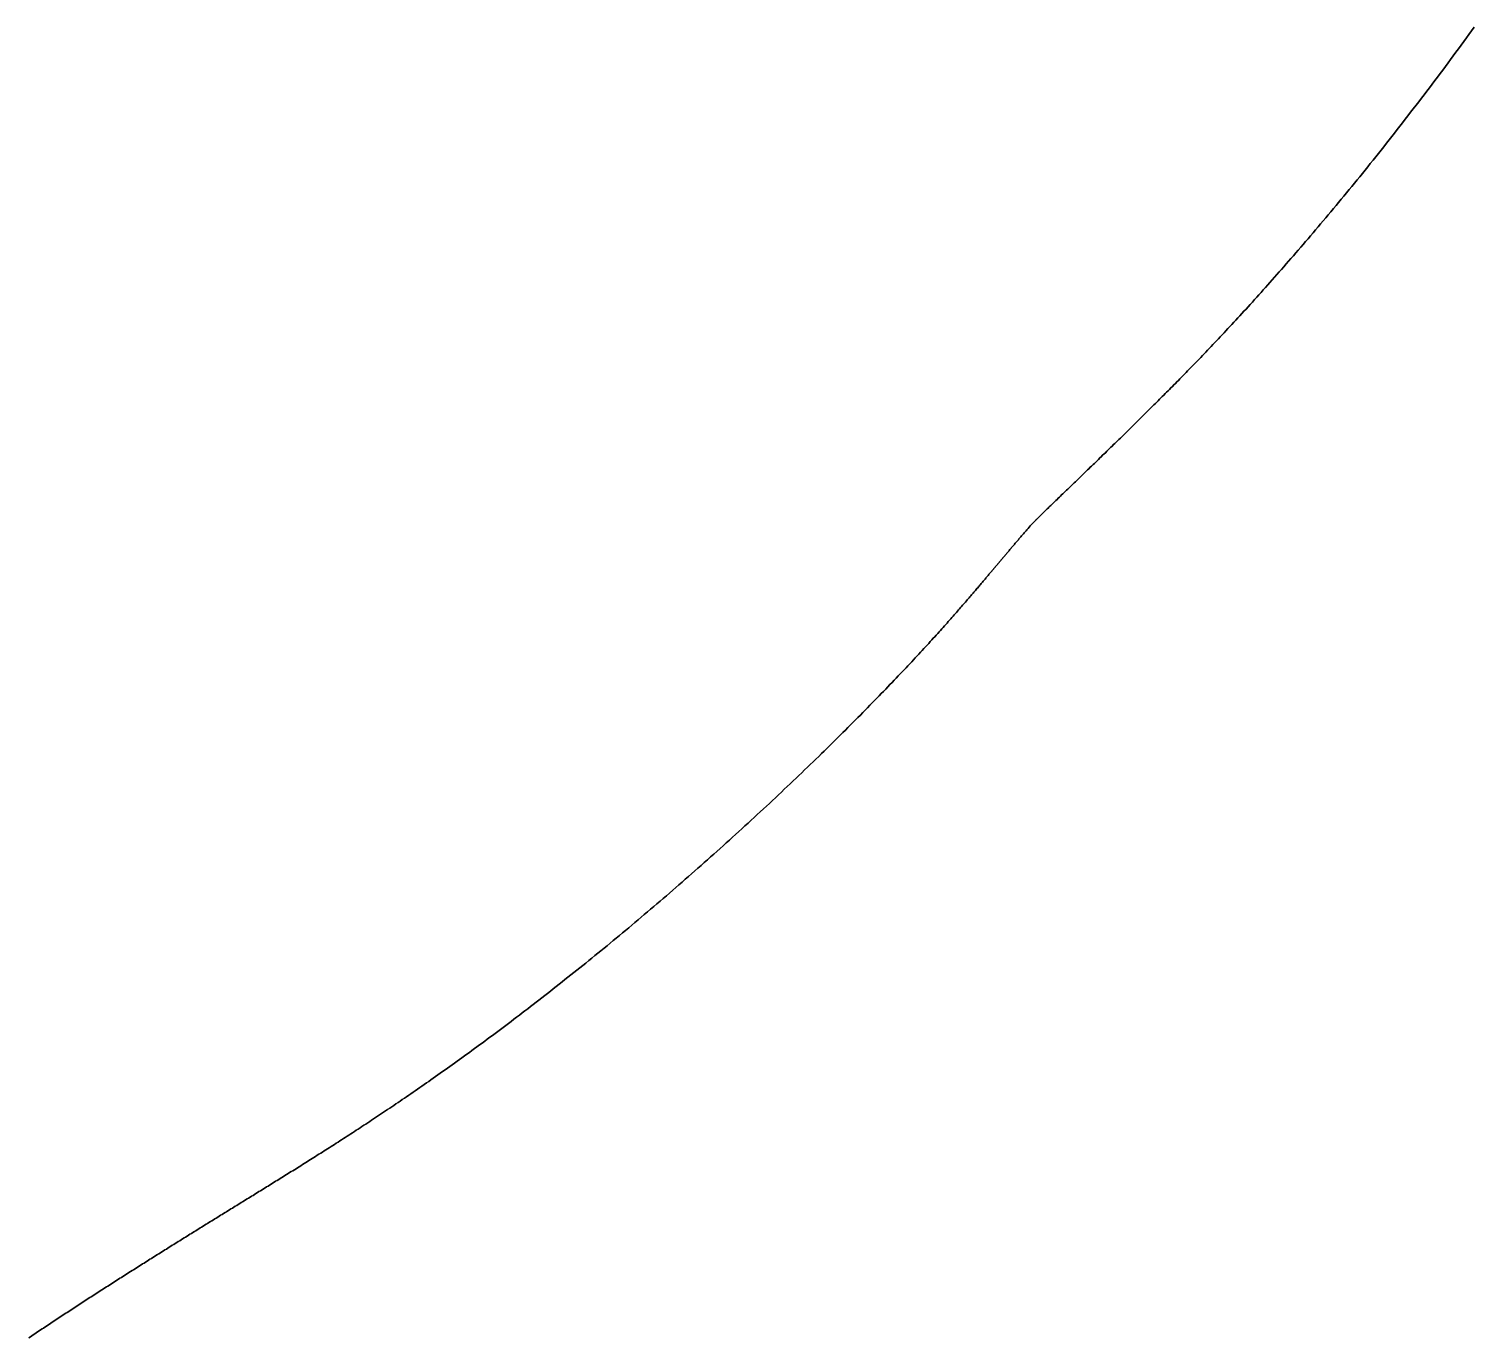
# Model space of a CAD drawing. Header units: inches. Extents: x 130170 to 284068, y 377793 to 804530.
# Drawn here: x 260904.6 to 260962.7, y 749552.7 to 749605.3 of the extents above; entities that cross this region are included whole.
import ezdxf

# ---------------------------------------------------------------- set-up
doc = ezdxf.new("R2010")
doc.units = ezdxf.units.IN
doc.header["$MEASUREMENT"] = 0
doc.layers.add('muni_il', color=7, linetype='Continuous')

msp = doc.modelspace()

# ---------------------------------------------------------------- linework, layer by layer
at = {"layer": 'muni_il'}
for points in [[(260904.615, 749552.663), (260904.673, 749552.703), (260904.731, 749552.742), (260904.79, 749552.781), (260904.848, 749552.82), (260904.907, 749552.859), (260904.965, 749552.899), (260905.024, 749552.938), (260905.083, 749552.977), (260905.142, 749553.016), (260905.201, 749553.056), (260905.26, 749553.095), (260905.319, 749553.134), (260905.378, 749553.174), (260905.437, 749553.213), (260905.497, 749553.252), (260905.556, 749553.292), (260905.616, 749553.331), (260905.675, 749553.37), (260905.735, 749553.41), (260905.795, 749553.449), (260905.855, 749553.488), (260905.915, 749553.528), (260905.975, 749553.567), (260906.035, 749553.607), (260906.094, 749553.646), (260906.155, 749553.685), (260906.215, 749553.725), (260906.275, 749553.764), (260906.335, 749553.803), (260906.396, 749553.843), (260906.456, 749553.882), (260906.516, 749553.921), (260906.577, 749553.961), (260906.637, 749554), (260906.698, 749554.039), (260906.758, 749554.078), (260906.819, 749554.118), (260906.879, 749554.157), (260906.94, 749554.196), (260907.001, 749554.235), (260907.061, 749554.275), (260907.122, 749554.314), (260907.183, 749554.353), (260907.243, 749554.392), (260907.304, 749554.431), (260907.365, 749554.47), (260907.426, 749554.509), (260907.486, 749554.548), (260907.547, 749554.587), (260907.608, 749554.626), (260907.668, 749554.665), (260907.729, 749554.704), (260907.79, 749554.743), (260907.851, 749554.782), (260907.912, 749554.821), (260907.972, 749554.86), (260908.033, 749554.899), (260908.094, 749554.937), (260908.154, 749554.976), (260908.215, 749555.015), (260908.276, 749555.053), (260908.336, 749555.092), (260908.397, 749555.131), (260908.458, 749555.169), (260908.518, 749555.208), (260908.579, 749555.246), (260908.639, 749555.284), (260908.7, 749555.323), (260908.76, 749555.361), (260908.821, 749555.399), (260908.881, 749555.438), (260908.942, 749555.476), (260909.002, 749555.514), (260909.062, 749555.552), (260909.123, 749555.59), (260909.183, 749555.628), (260909.243, 749555.666), (260909.303, 749555.704), (260909.363, 749555.742), (260909.423, 749555.78), (260909.483, 749555.818), (260909.543, 749555.855), (260909.603, 749555.893), (260909.663, 749555.931), (260909.723, 749555.968), (260909.783, 749556.006), (260909.843, 749556.043), (260909.903, 749556.081), (260909.962, 749556.118), (260910.022, 749556.156), (260910.082, 749556.193), (260910.141, 749556.23), (260910.201, 749556.268), (260910.26, 749556.305), (260910.32, 749556.342), (260910.379, 749556.379), (260910.439, 749556.416), (260910.498, 749556.453), (260910.557, 749556.49), (260910.616, 749556.527), (260910.676, 749556.564), (260910.735, 749556.601), (260910.794, 749556.638), (260910.853, 749556.674), (260910.912, 749556.711), (260910.971, 749556.748), (260911.03, 749556.784), (260911.089, 749556.821), (260911.148, 749556.858), (260911.207, 749556.894), (260911.266, 749556.931), (260911.325, 749556.967), (260911.384, 749557.004), (260911.443, 749557.04), (260911.501, 749557.077), (260911.56, 749557.113), (260911.619, 749557.15), (260911.678, 749557.186), (260911.736, 749557.222), (260911.795, 749557.259), (260911.854, 749557.295), (260911.913, 749557.331), (260911.971, 749557.367), (260912.03, 749557.404), (260912.089, 749557.44), (260912.147, 749557.476), (260912.206, 749557.512), (260912.265, 749557.549), (260912.323, 749557.585), (260912.382, 749557.621), (260912.441, 749557.657), (260912.5, 749557.694), (260912.559, 749557.73), (260912.617, 749557.766), (260912.676, 749557.803), (260912.735, 749557.839), (260912.794, 749557.875), (260912.853, 749557.911), (260912.912, 749557.948), (260912.971, 749557.984), (260913.03, 749558.021), (260913.089, 749558.057), (260913.149, 749558.094), (260913.208, 749558.13), (260913.267, 749558.167), (260913.327, 749558.203), (260913.386, 749558.24), (260913.446, 749558.277), (260913.505, 749558.313), (260913.565, 749558.35), (260913.625, 749558.387), (260913.685, 749558.424), (260913.744, 749558.461), (260913.805, 749558.498), (260913.865, 749558.535), (260913.925, 749558.572), (260913.986, 749558.61), (260914.046, 749558.647), (260914.107, 749558.685), (260914.168, 749558.722), (260914.229, 749558.76), (260914.29, 749558.797), (260914.351, 749558.835), (260914.412, 749558.873), (260914.474, 749558.911), (260914.535, 749558.95), (260914.597, 749558.988), (260914.659, 749559.026), (260914.721, 749559.065), (260914.784, 749559.103), (260914.846, 749559.142), (260914.909, 749559.181), (260914.972, 749559.22), (260915.035, 749559.26), (260915.098, 749559.299), (260915.161, 749559.339), (260915.225, 749559.378), (260915.289, 749559.418), (260915.353, 749559.458), (260915.418, 749559.498), (260915.482, 749559.539), (260915.547, 749559.579), (260915.612, 749559.62), (260915.678, 749559.661), (260915.743, 749559.702), (260915.809, 749559.744), (260915.875, 749559.785), (260915.941, 749559.827), (260916.008, 749559.869), (260916.075, 749559.911), (260916.142, 749559.953), (260916.209, 749559.996), (260916.277, 749560.039), (260916.345, 749560.082), (260916.414, 749560.125), (260916.482, 749560.169), (260916.552, 749560.213), (260916.621, 749560.257), (260916.69, 749560.301), (260916.76, 749560.346), (260916.831, 749560.391), (260916.901, 749560.436), (260916.972, 749560.482), (260917.044, 749560.528), (260917.115, 749560.574), (260917.187, 749560.62), (260917.26, 749560.667), (260917.333, 749560.714), (260917.406, 749560.761), (260917.479, 749560.809), (260917.553, 749560.857), (260917.628, 749560.905), (260917.702, 749560.953), (260917.777, 749561.002), (260917.853, 749561.052), (260917.929, 749561.101), (260918.005, 749561.151), (260918.082, 749561.202), (260918.159, 749561.252), (260918.236, 749561.303), (260918.315, 749561.355), (260918.393, 749561.407), (260918.472, 749561.459), (260918.551, 749561.511), (260918.631, 749561.564), (260918.711, 749561.618), (260918.792, 749561.672), (260918.873, 749561.726), (260918.954, 749561.78), (260919.037, 749561.836), (260919.119, 749561.891), (260919.202, 749561.947), (260919.286, 749562.003), (260919.37, 749562.06), (260919.454, 749562.117), (260919.539, 749562.175), (260919.624, 749562.233), (260919.71, 749562.291), (260919.797, 749562.351), (260919.883, 749562.41), (260919.971, 749562.47), (260920.059, 749562.53), (260920.147, 749562.591), (260920.236, 749562.653), (260920.325, 749562.715), (260920.415, 749562.777), (260920.506, 749562.84), (260920.597, 749562.903), (260920.688, 749562.967), (260920.78, 749563.031), (260920.873, 749563.096), (260920.966, 749563.162), (260921.059, 749563.228), (260921.153, 749563.294), (260921.248, 749563.361), (260921.343, 749563.429), (260921.439, 749563.497), (260921.535, 749563.565), (260921.632, 749563.634), (260921.729, 749563.704), (260921.827, 749563.774), (260921.925, 749563.845), (260922.024, 749563.916), (260922.124, 749563.988), (260922.224, 749564.06), (260922.324, 749564.133), (260922.425, 749564.207), (260922.527, 749564.281), (260922.629, 749564.356), (260922.732, 749564.431), (260922.835, 749564.507), (260922.939, 749564.583), (260923.043, 749564.66), (260923.148, 749564.738), (260923.253, 749564.816), (260923.359, 749564.895), (260923.465, 749564.974), (260923.572, 749565.054), (260923.679, 749565.135), (260923.787, 749565.216), (260923.896, 749565.297), (260924.005, 749565.379), (260924.114, 749565.462), (260924.224, 749565.546), (260924.334, 749565.63), (260924.445, 749565.715), (260924.557, 749565.8), (260924.669, 749565.885), (260924.781, 749565.972), (260924.894, 749566.059), (260925.008, 749566.146), (260925.121, 749566.235), (260925.236, 749566.323), (260925.351, 749566.413), (260925.466, 749566.503), (260925.582, 749566.593), (260925.698, 749566.684), (260925.814, 749566.776), (260925.931, 749566.868), (260926.049, 749566.961), (260926.167, 749567.054), (260926.285, 749567.148), (260926.404, 749567.243), (260926.523, 749567.338), (260926.643, 749567.433), (260926.763, 749567.529), (260926.883, 749567.626), (260927.004, 749567.723), (260927.125, 749567.821), (260927.246, 749567.92), (260927.368, 749568.018), (260927.49, 749568.118), (260927.612, 749568.218), (260927.735, 749568.318), (260927.858, 749568.419), (260927.982, 749568.521), (260928.105, 749568.623), (260928.229, 749568.725), (260928.353, 749568.828), (260928.478, 749568.931), (260928.603, 749569.035), (260928.728, 749569.139), (260928.853, 749569.244), (260928.978, 749569.349), (260929.104, 749569.455), (260929.23, 749569.561), (260929.356, 749569.668), (260929.482, 749569.775), (260929.608, 749569.882), (260929.735, 749569.99), (260929.861, 749570.098), (260929.988, 749570.206), (260930.115, 749570.315), (260930.242, 749570.424), (260930.369, 749570.534), (260930.496, 749570.644), (260930.623, 749570.754), (260930.75, 749570.864), (260930.877, 749570.975), (260931.004, 749571.086), (260931.132, 749571.197), (260931.259, 749571.309), (260931.386, 749571.421), (260931.513, 749571.533), (260931.64, 749571.645), (260931.767, 749571.757), (260931.894, 749571.87), (260932.02, 749571.983), (260932.147, 749572.096), (260932.273, 749572.209), (260932.4, 749572.322), (260932.526, 749572.435), (260932.652, 749572.549), (260932.777, 749572.662), (260932.903, 749572.776), (260933.028, 749572.89), (260933.153, 749573.003), (260933.277, 749573.117), (260933.402, 749573.231), (260933.526, 749573.345), (260933.65, 749573.458), (260933.773, 749573.572), (260933.896, 749573.685), (260934.019, 749573.799), (260934.141, 749573.912), (260934.263, 749574.026), (260934.384, 749574.139), (260934.505, 749574.252), (260934.625, 749574.365), (260934.745, 749574.478), (260934.865, 749574.59), (260934.984, 749574.702), (260935.102, 749574.815), (260935.22, 749574.926), (260935.338, 749575.038), (260935.454, 749575.149), (260935.57, 749575.26), (260935.686, 749575.371), (260935.801, 749575.481), (260935.915, 749575.591), (260936.029, 749575.701), (260936.142, 749575.81), (260936.254, 749575.918), (260936.365, 749576.027), (260936.476, 749576.135), (260936.586, 749576.242), (260936.696, 749576.349), (260936.804, 749576.455), (260936.912, 749576.561), (260937.019, 749576.667), (260937.125, 749576.772), (260937.23, 749576.876), (260937.335, 749576.98), (260937.439, 749577.083), (260937.541, 749577.185), (260937.643, 749577.287), (260937.744, 749577.388), (260937.844, 749577.489), (260937.944, 749577.589), (260938.042, 749577.688), (260938.139, 749577.786), (260938.236, 749577.884), (260938.331, 749577.981), (260938.426, 749578.078), (260938.519, 749578.173), (260938.612, 749578.268), (260938.704, 749578.362), (260938.794, 749578.455), (260938.884, 749578.547), (260938.973, 749578.639), (260939.06, 749578.729), (260939.147, 749578.819), (260939.232, 749578.908), (260939.317, 749578.997), (260939.4, 749579.084), (260939.483, 749579.17), (260939.564, 749579.256), (260939.645, 749579.34), (260939.724, 749579.424), (260939.802, 749579.507), (260939.88, 749579.589), (260939.956, 749579.67), (260940.031, 749579.75), (260940.105, 749579.829), (260940.178, 749579.907), (260940.25, 749579.984), (260940.321, 749580.06), (260940.391, 749580.136), (260940.46, 749580.21), (260940.528, 749580.283), (260940.595, 749580.356), (260940.66, 749580.427), (260940.725, 749580.498), (260940.789, 749580.567), (260940.852, 749580.636), (260940.913, 749580.703), (260940.974, 749580.77), (260941.034, 749580.836), (260941.092, 749580.9), (260941.15, 749580.964), (260941.207, 749581.027), (260941.263, 749581.089), (260941.317, 749581.15), (260941.371, 749581.21), (260941.424, 749581.269), (260941.476, 749581.327), (260941.527, 749581.385), (260941.577, 749581.441), (260941.627, 749581.497), (260941.675, 749581.551), (260941.723, 749581.605), (260941.769, 749581.658), (260941.815, 749581.71), (260941.86, 749581.761), (260941.904, 749581.811), (260941.948, 749581.861), (260941.99, 749581.91), (260942.032, 749581.957), (260942.073, 749582.005), (260942.113, 749582.051), (260942.153, 749582.097), (260942.192, 749582.141), (260942.23, 749582.185), (260942.267, 749582.229), (260942.304, 749582.271), (260942.34, 749582.313), (260942.376, 749582.355), (260942.411, 749582.395), (260942.445, 749582.435), (260942.479, 749582.475), (260942.512, 749582.513), (260942.544, 749582.552), (260942.577, 749582.589), (260942.608, 749582.626), (260942.639, 749582.662), (260942.67, 749582.698), (260942.7, 749582.734), (260942.729, 749582.769), (260942.758, 749582.803), (260942.787, 749582.837), (260942.815, 749582.87), (260942.844, 749582.903), (260942.871, 749582.936), (260942.898, 749582.968), (260942.925, 749583), (260942.952, 749583.031), (260942.978, 749583.062), (260943.004, 749583.093), (260943.029, 749583.123), (260943.055, 749583.153), (260943.08, 749583.183), (260943.105, 749583.213), (260943.13, 749583.242), (260943.154, 749583.271), (260943.178, 749583.3), (260943.202, 749583.328), (260943.226, 749583.357), (260943.25, 749583.385), (260943.273, 749583.413), (260943.297, 749583.44), (260943.32, 749583.468), (260943.343, 749583.496), (260943.366, 749583.523), (260943.389, 749583.55), (260943.412, 749583.577), (260943.435, 749583.604), (260943.458, 749583.631), (260943.48, 749583.658), (260943.503, 749583.685), (260943.526, 749583.712), (260943.548, 749583.738), (260943.571, 749583.765), (260943.594, 749583.792), (260943.616, 749583.818), (260943.639, 749583.845), (260943.661, 749583.872), (260943.684, 749583.898), (260943.706, 749583.925), (260943.729, 749583.952), (260943.752, 749583.979), (260943.774, 749584.005), (260943.797, 749584.032), (260943.82, 749584.059), (260943.843, 749584.086), (260943.866, 749584.113), (260943.889, 749584.14), (260943.912, 749584.168), (260943.935, 749584.195), (260943.958, 749584.222), (260943.982, 749584.25), (260944.005, 749584.277), (260944.028, 749584.305), (260944.052, 749584.333), (260944.076, 749584.36), (260944.099, 749584.388), (260944.123, 749584.416), (260944.147, 749584.444), (260944.171, 749584.473), (260944.196, 749584.501), (260944.22, 749584.53), (260944.244, 749584.558), (260944.269, 749584.587), (260944.293, 749584.616), (260944.318, 749584.645), (260944.343, 749584.674), (260944.368, 749584.703), (260944.393, 749584.733), (260944.418, 749584.762), (260944.443, 749584.792), (260944.469, 749584.822), (260944.494, 749584.852), (260944.52, 749584.882), (260944.546, 749584.912), (260944.572, 749584.942), (260944.598, 749584.972), (260944.624, 749585.003), (260944.65, 749585.034), (260944.676, 749585.064), (260944.703, 749585.095), (260944.73, 749585.126), (260944.756, 749585.157), (260944.783, 749585.188), (260944.874, 749585.291), (260944.926, 749585.345), (260944.951, 749585.371), (260944.975, 749585.396), (260944.999, 749585.421), (260945.022, 749585.445), (260945.045, 749585.468), (260945.068, 749585.492), (260945.092, 749585.516), (260945.115, 749585.54), (260945.139, 749585.564), (260945.164, 749585.589), (260945.189, 749585.613), (260945.214, 749585.639), (260945.24, 749585.665), (260945.267, 749585.692), (260945.295, 749585.719), (260945.324, 749585.747), (260945.353, 749585.776), (260945.384, 749585.806), (260945.415, 749585.836), (260945.447, 749585.867), (260945.48, 749585.9), (260945.514, 749585.933), (260945.549, 749585.967), (260945.585, 749586.002), (260945.622, 749586.037), (260945.66, 749586.074), (260945.699, 749586.112), (260945.739, 749586.15), (260945.779, 749586.189), (260945.821, 749586.229), (260945.863, 749586.27), (260945.906, 749586.311), (260945.95, 749586.354), (260945.995, 749586.397), (260946.041, 749586.441), (260946.087, 749586.485), (260946.134, 749586.53), (260946.182, 749586.576), (260946.23, 749586.623), (260946.279, 749586.67), (260946.328, 749586.717), (260946.378, 749586.766), (260946.429, 749586.814), (260946.48, 749586.863), (260946.531, 749586.913), (260946.583, 749586.963), (260946.635, 749587.013), (260946.688, 749587.064), (260946.741, 749587.115), (260946.794, 749587.167), (260946.848, 749587.219), (260946.902, 749587.271), (260946.956, 749587.323), (260947.01, 749587.375), (260947.065, 749587.428), (260947.119, 749587.481), (260947.174, 749587.534), (260947.229, 749587.587), (260947.284, 749587.641), (260947.339, 749587.694), (260947.394, 749587.748), (260947.449, 749587.801), (260947.505, 749587.855), (260947.56, 749587.908), (260947.615, 749587.962), (260947.67, 749588.016), (260947.726, 749588.069), (260947.781, 749588.123), (260947.836, 749588.177), (260947.891, 749588.23), (260947.946, 749588.284), (260948.001, 749588.338), (260948.056, 749588.391), (260948.111, 749588.445), (260948.166, 749588.498), (260948.22, 749588.552), (260948.275, 749588.605), (260948.329, 749588.658), (260948.384, 749588.712), (260948.438, 749588.765), (260948.493, 749588.818), (260948.547, 749588.871), (260948.601, 749588.924), (260948.655, 749588.977), (260948.709, 749589.03), (260948.763, 749589.083), (260948.817, 749589.136), (260948.871, 749589.189), (260948.925, 749589.242), (260948.979, 749589.295), (260949.032, 749589.348), (260949.086, 749589.401), (260949.14, 749589.454), (260949.194, 749589.507), (260949.248, 749589.56), (260949.302, 749589.613), (260949.356, 749589.666), (260949.41, 749589.72), (260949.464, 749589.773), (260949.518, 749589.827), (260949.573, 749589.881), (260949.627, 749589.935), (260949.682, 749589.989), (260949.736, 749590.043), (260949.791, 749590.098), (260949.846, 749590.152), (260949.902, 749590.207), (260949.957, 749590.263), (260950.013, 749590.318), (260950.069, 749590.374), (260950.125, 749590.43), (260950.181, 749590.487), (260950.238, 749590.544), (260950.295, 749590.601), (260950.353, 749590.658), (260950.411, 749590.716), (260950.469, 749590.775), (260950.527, 749590.834), (260950.586, 749590.893), (260950.645, 749590.953), (260950.705, 749591.013), (260950.765, 749591.074), (260950.825, 749591.136), (260950.886, 749591.197), (260950.948, 749591.26), (260951.009, 749591.323), (260951.072, 749591.387), (260951.135, 749591.451), (260951.198, 749591.516), (260951.262, 749591.581), (260951.326, 749591.647), (260951.391, 749591.714), (260951.457, 749591.782), (260951.523, 749591.85), (260951.589, 749591.919), (260951.656, 749591.989), (260951.724, 749592.059), (260951.793, 749592.13), (260951.862, 749592.202), (260951.932, 749592.275), (260952.002, 749592.349), (260952.073, 749592.423), (260952.144, 749592.498), (260952.216, 749592.575), (260952.289, 749592.651), (260952.363, 749592.729), (260952.437, 749592.808), (260952.512, 749592.887), (260952.587, 749592.968), (260952.663, 749593.049), (260952.74, 749593.131), (260952.818, 749593.214), (260952.896, 749593.298), (260952.975, 749593.383), (260953.054, 749593.469), (260953.135, 749593.556), (260953.216, 749593.643), (260953.297, 749593.732), (260953.379, 749593.822), (260953.462, 749593.912), (260953.546, 749594.003), (260953.63, 749594.096), (260953.715, 749594.189), (260953.801, 749594.284), (260953.887, 749594.379), (260953.974, 749594.475), (260954.062, 749594.572), (260954.15, 749594.67), (260954.239, 749594.77), (260954.328, 749594.87), (260954.419, 749594.971), (260954.509, 749595.073), (260954.601, 749595.176), (260954.693, 749595.279), (260954.785, 749595.384), (260954.879, 749595.49), (260954.973, 749595.596), (260955.067, 749595.704), (260955.162, 749595.812), (260955.257, 749595.922), (260955.353, 749596.032), (260955.45, 749596.143), (260955.547, 749596.255), (260955.645, 749596.368), (260955.743, 749596.482), (260955.842, 749596.597), (260955.941, 749596.713), (260956.041, 749596.829), (260956.141, 749596.946), (260956.241, 749597.064), (260956.342, 749597.183), (260956.444, 749597.303), (260956.546, 749597.424), (260956.648, 749597.545), (260956.751, 749597.667), (260956.854, 749597.79), (260956.957, 749597.914), (260957.061, 749598.038), (260957.165, 749598.163), (260957.269, 749598.289), (260957.374, 749598.416), (260957.479, 749598.543), (260957.584, 749598.671), (260957.69, 749598.799), (260957.796, 749598.929), (260957.902, 749599.058), (260958.008, 749599.189), (260958.115, 749599.32), (260958.222, 749599.452), (260958.329, 749599.584), (260958.436, 749599.717), (260958.543, 749599.85), (260958.651, 749599.984), (260958.758, 749600.119), (260958.866, 749600.254), (260958.974, 749600.389), (260959.082, 749600.525), (260959.19, 749600.662), (260959.298, 749600.798), (260959.406, 749600.936), (260959.514, 749601.074), (260959.622, 749601.212), (260959.73, 749601.35), (260959.839, 749601.489), (260959.947, 749601.628), (260960.055, 749601.768), (260960.163, 749601.908), (260960.271, 749602.048), (260960.379, 749602.189), (260960.487, 749602.329), (260960.595, 749602.47), (260960.703, 749602.612), (260960.81, 749602.753), (260960.918, 749602.895), (260961.025, 749603.037), (260961.132, 749603.179), (260961.239, 749603.321), (260961.346, 749603.464), (260961.453, 749603.606), (260961.559, 749603.749), (260961.666, 749603.891), (260961.772, 749604.034), (260961.878, 749604.177), (260961.983, 749604.32), (260962.088, 749604.463), (260962.194, 749604.606), (260962.298, 749604.75), (260962.403, 749604.893), (260962.507, 749605.036), (260962.611, 749605.179), (260962.715, 749605.322)], [(260962.715, 749605.322), (260962.611, 749605.179), (260962.507, 749605.036), (260962.403, 749604.893), (260962.298, 749604.75), (260962.194, 749604.606), (260962.088, 749604.463), (260961.983, 749604.32), (260961.878, 749604.177), (260961.772, 749604.034), (260961.666, 749603.891), (260961.559, 749603.749), (260961.453, 749603.606), (260961.346, 749603.464), (260961.239, 749603.321), (260961.132, 749603.179), (260961.025, 749603.037), (260960.918, 749602.895), (260960.81, 749602.753), (260960.703, 749602.612), (260960.595, 749602.47), (260960.487, 749602.329), (260960.379, 749602.189), (260960.271, 749602.048), (260960.163, 749601.908), (260960.055, 749601.768), (260959.947, 749601.628), (260959.839, 749601.489), (260959.73, 749601.35), (260959.622, 749601.212), (260959.514, 749601.074), (260959.406, 749600.936), (260959.298, 749600.798), (260959.19, 749600.662), (260959.082, 749600.525), (260958.974, 749600.389), (260958.866, 749600.254), (260958.758, 749600.119), (260958.651, 749599.984), (260958.543, 749599.85), (260958.436, 749599.717), (260958.329, 749599.584), (260958.222, 749599.452), (260958.115, 749599.32), (260958.008, 749599.189), (260957.902, 749599.058), (260957.796, 749598.929), (260957.69, 749598.799), (260957.584, 749598.671), (260957.479, 749598.543), (260957.374, 749598.416), (260957.269, 749598.289), (260957.165, 749598.163), (260957.061, 749598.038), (260956.957, 749597.914), (260956.854, 749597.79), (260956.751, 749597.667), (260956.648, 749597.545), (260956.546, 749597.424), (260956.444, 749597.303), (260956.342, 749597.183), (260956.241, 749597.064), (260956.141, 749596.946), (260956.041, 749596.829), (260955.941, 749596.713), (260955.842, 749596.597), (260955.743, 749596.482), (260955.645, 749596.368), (260955.547, 749596.255), (260955.45, 749596.143), (260955.353, 749596.032), (260955.257, 749595.922), (260955.162, 749595.812), (260955.067, 749595.704), (260954.973, 749595.596), (260954.879, 749595.49), (260954.785, 749595.384), (260954.693, 749595.279), (260954.601, 749595.176), (260954.509, 749595.073), (260954.419, 749594.971), (260954.328, 749594.87), (260954.239, 749594.77), (260954.15, 749594.67), (260954.062, 749594.572), (260953.974, 749594.475), (260953.887, 749594.379), (260953.801, 749594.284), (260953.715, 749594.189), (260953.63, 749594.096), (260953.546, 749594.003), (260953.462, 749593.912), (260953.379, 749593.822), (260953.297, 749593.732), (260953.216, 749593.643), (260953.135, 749593.556), (260953.054, 749593.469), (260952.975, 749593.383), (260952.896, 749593.298), (260952.818, 749593.214), (260952.74, 749593.131), (260952.663, 749593.049), (260952.587, 749592.968), (260952.512, 749592.887), (260952.437, 749592.808), (260952.363, 749592.729), (260952.289, 749592.651), (260952.216, 749592.575), (260952.144, 749592.498), (260952.073, 749592.423), (260952.002, 749592.349), (260951.932, 749592.275), (260951.862, 749592.202), (260951.793, 749592.13), (260951.724, 749592.059), (260951.656, 749591.989), (260951.589, 749591.919), (260951.523, 749591.85), (260951.457, 749591.782), (260951.391, 749591.714), (260951.326, 749591.647), (260951.262, 749591.581), (260951.198, 749591.516), (260951.135, 749591.451), (260951.072, 749591.387), (260951.009, 749591.323), (260950.948, 749591.26), (260950.886, 749591.197), (260950.825, 749591.136), (260950.765, 749591.074), (260950.705, 749591.013), (260950.645, 749590.953), (260950.586, 749590.893), (260950.527, 749590.834), (260950.469, 749590.775), (260950.411, 749590.716), (260950.353, 749590.658), (260950.295, 749590.601), (260950.238, 749590.544), (260950.181, 749590.487), (260950.125, 749590.43), (260950.069, 749590.374), (260950.013, 749590.318), (260949.957, 749590.263), (260949.902, 749590.207), (260949.846, 749590.152), (260949.791, 749590.098), (260949.736, 749590.043), (260949.682, 749589.989), (260949.627, 749589.935), (260949.573, 749589.881), (260949.518, 749589.827), (260949.464, 749589.773), (260949.41, 749589.72), (260949.356, 749589.666), (260949.302, 749589.613), (260949.248, 749589.56), (260949.194, 749589.507), (260949.14, 749589.454), (260949.086, 749589.401), (260949.032, 749589.348), (260948.979, 749589.295), (260948.925, 749589.242), (260948.871, 749589.189), (260948.817, 749589.136), (260948.763, 749589.083), (260948.709, 749589.03), (260948.655, 749588.977), (260948.601, 749588.924), (260948.547, 749588.871), (260948.493, 749588.818), (260948.438, 749588.765), (260948.384, 749588.712), (260948.329, 749588.658), (260948.275, 749588.605), (260948.22, 749588.552), (260948.166, 749588.498), (260948.111, 749588.445), (260948.056, 749588.391), (260948.001, 749588.338), (260947.946, 749588.284), (260947.891, 749588.23), (260947.836, 749588.177), (260947.781, 749588.123), (260947.726, 749588.069), (260947.67, 749588.016), (260947.615, 749587.962), (260947.56, 749587.908), (260947.505, 749587.855), (260947.449, 749587.801), (260947.394, 749587.748), (260947.339, 749587.694), (260947.284, 749587.641), (260947.229, 749587.587), (260947.174, 749587.534), (260947.119, 749587.481), (260947.065, 749587.428), (260947.01, 749587.375), (260946.956, 749587.323), (260946.902, 749587.271), (260946.848, 749587.219), (260946.794, 749587.167), (260946.741, 749587.115), (260946.688, 749587.064), (260946.635, 749587.013), (260946.583, 749586.963), (260946.531, 749586.913), (260946.48, 749586.863), (260946.429, 749586.814), (260946.378, 749586.766), (260946.328, 749586.717), (260946.279, 749586.67), (260946.23, 749586.623), (260946.182, 749586.576), (260946.134, 749586.53), (260946.087, 749586.485), (260946.041, 749586.441), (260945.995, 749586.397), (260945.95, 749586.354), (260945.906, 749586.311), (260945.863, 749586.27), (260945.821, 749586.229), (260945.779, 749586.189), (260945.739, 749586.15), (260945.699, 749586.112), (260945.66, 749586.074), (260945.622, 749586.037), (260945.585, 749586.002), (260945.549, 749585.967), (260945.514, 749585.933), (260945.48, 749585.9), (260945.447, 749585.867), (260945.415, 749585.836), (260945.384, 749585.806), (260945.353, 749585.776), (260945.324, 749585.747), (260945.295, 749585.719), (260945.267, 749585.692), (260945.24, 749585.665), (260945.214, 749585.639), (260945.189, 749585.613), (260945.164, 749585.589), (260945.139, 749585.564), (260945.115, 749585.54), (260945.092, 749585.516), (260945.068, 749585.492), (260945.045, 749585.468), (260945.022, 749585.445), (260944.999, 749585.421), (260944.975, 749585.396), (260944.951, 749585.371), (260944.926, 749585.345), (260944.874, 749585.291), (260944.783, 749585.188), (260944.756, 749585.157), (260944.73, 749585.126), (260944.703, 749585.095), (260944.676, 749585.064), (260944.65, 749585.034), (260944.624, 749585.003), (260944.598, 749584.972), (260944.572, 749584.942), (260944.546, 749584.912), (260944.52, 749584.882), (260944.494, 749584.852), (260944.469, 749584.822), (260944.443, 749584.792), (260944.418, 749584.762), (260944.393, 749584.733), (260944.368, 749584.703), (260944.343, 749584.674), (260944.318, 749584.645), (260944.293, 749584.616), (260944.269, 749584.587), (260944.244, 749584.558), (260944.22, 749584.53), (260944.196, 749584.501), (260944.171, 749584.473), (260944.147, 749584.444), (260944.123, 749584.416), (260944.099, 749584.388), (260944.076, 749584.36), (260944.052, 749584.333), (260944.028, 749584.305), (260944.005, 749584.277), (260943.982, 749584.25), (260943.958, 749584.222), (260943.935, 749584.195), (260943.912, 749584.168), (260943.889, 749584.14), (260943.866, 749584.113), (260943.843, 749584.086), (260943.82, 749584.059), (260943.797, 749584.032), (260943.774, 749584.005), (260943.752, 749583.979), (260943.729, 749583.952), (260943.706, 749583.925), (260943.684, 749583.898), (260943.661, 749583.872), (260943.639, 749583.845), (260943.616, 749583.818), (260943.594, 749583.792), (260943.571, 749583.765), (260943.548, 749583.738), (260943.526, 749583.712), (260943.503, 749583.685), (260943.48, 749583.658), (260943.458, 749583.631), (260943.435, 749583.604), (260943.412, 749583.577), (260943.389, 749583.55), (260943.366, 749583.523), (260943.343, 749583.496), (260943.32, 749583.468), (260943.297, 749583.44), (260943.273, 749583.413), (260943.25, 749583.385), (260943.226, 749583.357), (260943.202, 749583.328), (260943.178, 749583.3), (260943.154, 749583.271), (260943.13, 749583.242), (260943.105, 749583.213), (260943.08, 749583.183), (260943.055, 749583.153), (260943.029, 749583.123), (260943.004, 749583.093), (260942.978, 749583.062), (260942.952, 749583.031), (260942.925, 749583), (260942.898, 749582.968), (260942.871, 749582.936), (260942.844, 749582.903), (260942.815, 749582.87), (260942.787, 749582.837), (260942.758, 749582.803), (260942.729, 749582.769), (260942.7, 749582.734), (260942.67, 749582.698), (260942.639, 749582.662), (260942.608, 749582.626), (260942.577, 749582.589), (260942.544, 749582.552), (260942.512, 749582.513), (260942.479, 749582.475), (260942.445, 749582.435), (260942.411, 749582.395), (260942.376, 749582.355), (260942.34, 749582.313), (260942.304, 749582.271), (260942.267, 749582.229), (260942.23, 749582.185), (260942.192, 749582.141), (260942.153, 749582.097), (260942.113, 749582.051), (260942.073, 749582.005), (260942.032, 749581.957), (260941.99, 749581.91), (260941.948, 749581.861), (260941.904, 749581.811), (260941.86, 749581.761), (260941.815, 749581.71), (260941.769, 749581.658), (260941.723, 749581.605), (260941.675, 749581.551), (260941.627, 749581.497), (260941.577, 749581.441), (260941.527, 749581.385), (260941.476, 749581.327), (260941.424, 749581.269), (260941.371, 749581.21), (260941.317, 749581.15), (260941.263, 749581.089), (260941.207, 749581.027), (260941.15, 749580.964), (260941.092, 749580.9), (260941.034, 749580.836), (260940.974, 749580.77), (260940.913, 749580.703), (260940.852, 749580.636), (260940.789, 749580.567), (260940.725, 749580.498), (260940.66, 749580.427), (260940.595, 749580.356), (260940.528, 749580.283), (260940.46, 749580.21), (260940.391, 749580.136), (260940.321, 749580.06), (260940.25, 749579.984), (260940.178, 749579.907), (260940.105, 749579.829), (260940.031, 749579.75), (260939.956, 749579.67), (260939.88, 749579.589), (260939.802, 749579.507), (260939.724, 749579.424), (260939.645, 749579.34), (260939.564, 749579.256), (260939.483, 749579.17), (260939.4, 749579.084), (260939.317, 749578.997), (260939.232, 749578.908), (260939.147, 749578.819), (260939.06, 749578.729), (260938.973, 749578.639), (260938.884, 749578.547), (260938.794, 749578.455), (260938.704, 749578.362), (260938.612, 749578.268), (260938.519, 749578.173), (260938.426, 749578.078), (260938.331, 749577.981), (260938.236, 749577.884), (260938.139, 749577.786), (260938.042, 749577.688), (260937.944, 749577.589), (260937.844, 749577.489), (260937.744, 749577.388), (260937.643, 749577.287), (260937.541, 749577.185), (260937.439, 749577.083), (260937.335, 749576.98), (260937.23, 749576.876), (260937.125, 749576.772), (260937.019, 749576.667), (260936.912, 749576.561), (260936.804, 749576.455), (260936.696, 749576.349), (260936.586, 749576.242), (260936.476, 749576.135), (260936.365, 749576.027), (260936.254, 749575.918), (260936.142, 749575.81), (260936.029, 749575.701), (260935.915, 749575.591), (260935.801, 749575.481), (260935.686, 749575.371), (260935.57, 749575.26), (260935.454, 749575.149), (260935.338, 749575.038), (260935.22, 749574.926), (260935.102, 749574.815), (260934.984, 749574.702), (260934.865, 749574.59), (260934.745, 749574.478), (260934.625, 749574.365), (260934.505, 749574.252), (260934.384, 749574.139), (260934.263, 749574.026), (260934.141, 749573.912), (260934.019, 749573.799), (260933.896, 749573.685), (260933.773, 749573.572), (260933.65, 749573.458), (260933.526, 749573.345), (260933.402, 749573.231), (260933.277, 749573.117), (260933.153, 749573.003), (260933.028, 749572.89), (260932.903, 749572.776), (260932.777, 749572.662), (260932.652, 749572.549), (260932.526, 749572.435), (260932.4, 749572.322), (260932.273, 749572.209), (260932.147, 749572.096), (260932.02, 749571.983), (260931.894, 749571.87), (260931.767, 749571.757), (260931.64, 749571.645), (260931.513, 749571.533), (260931.386, 749571.421), (260931.259, 749571.309), (260931.132, 749571.197), (260931.004, 749571.086), (260930.877, 749570.975), (260930.75, 749570.864), (260930.623, 749570.754), (260930.496, 749570.644), (260930.369, 749570.534), (260930.242, 749570.424), (260930.115, 749570.315), (260929.988, 749570.206), (260929.861, 749570.098), (260929.735, 749569.99), (260929.608, 749569.882), (260929.482, 749569.775), (260929.356, 749569.668), (260929.23, 749569.561), (260929.104, 749569.455), (260928.978, 749569.349), (260928.853, 749569.244), (260928.728, 749569.139), (260928.603, 749569.035), (260928.478, 749568.931), (260928.353, 749568.828), (260928.229, 749568.725), (260928.105, 749568.623), (260927.982, 749568.521), (260927.858, 749568.419), (260927.735, 749568.318), (260927.612, 749568.218), (260927.49, 749568.118), (260927.368, 749568.018), (260927.246, 749567.92), (260927.125, 749567.821), (260927.004, 749567.723), (260926.883, 749567.626), (260926.763, 749567.529), (260926.643, 749567.433), (260926.523, 749567.338), (260926.404, 749567.243), (260926.285, 749567.148), (260926.167, 749567.054), (260926.049, 749566.961), (260925.931, 749566.868), (260925.814, 749566.776), (260925.698, 749566.684), (260925.582, 749566.593), (260925.466, 749566.503), (260925.351, 749566.413), (260925.236, 749566.323), (260925.121, 749566.235), (260925.008, 749566.146), (260924.894, 749566.059), (260924.781, 749565.972), (260924.669, 749565.885), (260924.557, 749565.8), (260924.445, 749565.715), (260924.334, 749565.63), (260924.224, 749565.546), (260924.114, 749565.462), (260924.005, 749565.379), (260923.896, 749565.297), (260923.787, 749565.216), (260923.679, 749565.135), (260923.572, 749565.054), (260923.465, 749564.974), (260923.359, 749564.895), (260923.253, 749564.816), (260923.148, 749564.738), (260923.043, 749564.66), (260922.939, 749564.583), (260922.835, 749564.507), (260922.732, 749564.431), (260922.629, 749564.356), (260922.527, 749564.281), (260922.425, 749564.207), (260922.324, 749564.133), (260922.224, 749564.06), (260922.124, 749563.988), (260922.024, 749563.916), (260921.925, 749563.845), (260921.827, 749563.774), (260921.729, 749563.704), (260921.632, 749563.634), (260921.535, 749563.565), (260921.439, 749563.497), (260921.343, 749563.429), (260921.248, 749563.361), (260921.153, 749563.294), (260921.059, 749563.228), (260920.966, 749563.162), (260920.873, 749563.096), (260920.78, 749563.031), (260920.688, 749562.967), (260920.597, 749562.903), (260920.506, 749562.84), (260920.415, 749562.777), (260920.325, 749562.715), (260920.236, 749562.653), (260920.147, 749562.591), (260920.059, 749562.53), (260919.971, 749562.47), (260919.883, 749562.41), (260919.797, 749562.351), (260919.71, 749562.291), (260919.624, 749562.233), (260919.539, 749562.175), (260919.454, 749562.117), (260919.37, 749562.06), (260919.286, 749562.003), (260919.202, 749561.947), (260919.119, 749561.891), (260919.037, 749561.836), (260918.954, 749561.78), (260918.873, 749561.726), (260918.792, 749561.672), (260918.711, 749561.618), (260918.631, 749561.564), (260918.551, 749561.511), (260918.472, 749561.459), (260918.393, 749561.407), (260918.315, 749561.355), (260918.236, 749561.303), (260918.159, 749561.252), (260918.082, 749561.202), (260918.005, 749561.151), (260917.929, 749561.101), (260917.853, 749561.052), (260917.777, 749561.002), (260917.702, 749560.953), (260917.628, 749560.905), (260917.553, 749560.857), (260917.479, 749560.809), (260917.406, 749560.761), (260917.333, 749560.714), (260917.26, 749560.667), (260917.187, 749560.62), (260917.115, 749560.574), (260917.044, 749560.528), (260916.972, 749560.482), (260916.901, 749560.436), (260916.831, 749560.391), (260916.76, 749560.346), (260916.69, 749560.301), (260916.621, 749560.257), (260916.552, 749560.213), (260916.482, 749560.169), (260916.414, 749560.125), (260916.345, 749560.082), (260916.277, 749560.039), (260916.209, 749559.996), (260916.142, 749559.953), (260916.075, 749559.911), (260916.008, 749559.869), (260915.941, 749559.827), (260915.875, 749559.785), (260915.809, 749559.744), (260915.743, 749559.702), (260915.678, 749559.661), (260915.612, 749559.62), (260915.547, 749559.579), (260915.482, 749559.539), (260915.418, 749559.498), (260915.353, 749559.458), (260915.289, 749559.418), (260915.225, 749559.378), (260915.161, 749559.339), (260915.098, 749559.299), (260915.035, 749559.26), (260914.972, 749559.22), (260914.909, 749559.181), (260914.846, 749559.142), (260914.784, 749559.103), (260914.721, 749559.065), (260914.659, 749559.026), (260914.597, 749558.988), (260914.535, 749558.95), (260914.474, 749558.911), (260914.412, 749558.873), (260914.351, 749558.835), (260914.29, 749558.797), (260914.229, 749558.76), (260914.168, 749558.722), (260914.107, 749558.685), (260914.046, 749558.647), (260913.986, 749558.61), (260913.925, 749558.572), (260913.865, 749558.535), (260913.805, 749558.498), (260913.744, 749558.461), (260913.685, 749558.424), (260913.625, 749558.387), (260913.565, 749558.35), (260913.505, 749558.313), (260913.446, 749558.277), (260913.386, 749558.24), (260913.327, 749558.203), (260913.267, 749558.167), (260913.208, 749558.13), (260913.149, 749558.094), (260913.089, 749558.057), (260913.03, 749558.021), (260912.971, 749557.984), (260912.912, 749557.948), (260912.853, 749557.911), (260912.794, 749557.875), (260912.735, 749557.839), (260912.676, 749557.803), (260912.617, 749557.766), (260912.559, 749557.73), (260912.5, 749557.694), (260912.441, 749557.657), (260912.382, 749557.621), (260912.323, 749557.585), (260912.265, 749557.549), (260912.206, 749557.512), (260912.147, 749557.476), (260912.089, 749557.44), (260912.03, 749557.404), (260911.971, 749557.367), (260911.913, 749557.331), (260911.854, 749557.295), (260911.795, 749557.259), (260911.736, 749557.222), (260911.678, 749557.186), (260911.619, 749557.15), (260911.56, 749557.113), (260911.501, 749557.077), (260911.443, 749557.04), (260911.384, 749557.004), (260911.325, 749556.967), (260911.266, 749556.931), (260911.207, 749556.894), (260911.148, 749556.858), (260911.089, 749556.821), (260911.03, 749556.784), (260910.971, 749556.748), (260910.912, 749556.711), (260910.853, 749556.674), (260910.794, 749556.638), (260910.735, 749556.601), (260910.676, 749556.564), (260910.616, 749556.527), (260910.557, 749556.49), (260910.498, 749556.453), (260910.439, 749556.416), (260910.379, 749556.379), (260910.32, 749556.342), (260910.26, 749556.305), (260910.201, 749556.268), (260910.141, 749556.23), (260910.082, 749556.193), (260910.022, 749556.156), (260909.962, 749556.118), (260909.903, 749556.081), (260909.843, 749556.043), (260909.783, 749556.006), (260909.723, 749555.968), (260909.663, 749555.931), (260909.603, 749555.893), (260909.543, 749555.855), (260909.483, 749555.818), (260909.423, 749555.78), (260909.363, 749555.742), (260909.303, 749555.704), (260909.243, 749555.666), (260909.183, 749555.628), (260909.123, 749555.59), (260909.062, 749555.552), (260909.002, 749555.514), (260908.942, 749555.476), (260908.881, 749555.438), (260908.821, 749555.399), (260908.76, 749555.361), (260908.7, 749555.323), (260908.639, 749555.284), (260908.579, 749555.246), (260908.518, 749555.208), (260908.458, 749555.169), (260908.397, 749555.131), (260908.336, 749555.092), (260908.276, 749555.053), (260908.215, 749555.015), (260908.154, 749554.976), (260908.094, 749554.937), (260908.033, 749554.899), (260907.972, 749554.86), (260907.912, 749554.821), (260907.851, 749554.782), (260907.79, 749554.743), (260907.729, 749554.704), (260907.668, 749554.665), (260907.608, 749554.626), (260907.547, 749554.587), (260907.486, 749554.548), (260907.426, 749554.509), (260907.365, 749554.47), (260907.304, 749554.431), (260907.243, 749554.392), (260907.183, 749554.353), (260907.122, 749554.314), (260907.061, 749554.275), (260907.001, 749554.235), (260906.94, 749554.196), (260906.879, 749554.157), (260906.819, 749554.118), (260906.758, 749554.078), (260906.698, 749554.039), (260906.637, 749554), (260906.577, 749553.961), (260906.516, 749553.921), (260906.456, 749553.882), (260906.396, 749553.843), (260906.335, 749553.803), (260906.275, 749553.764), (260906.215, 749553.725), (260906.155, 749553.685), (260906.094, 749553.646), (260906.035, 749553.607), (260905.975, 749553.567), (260905.915, 749553.528), (260905.855, 749553.488), (260905.795, 749553.449), (260905.735, 749553.41), (260905.675, 749553.37), (260905.616, 749553.331), (260905.556, 749553.292), (260905.497, 749553.252), (260905.437, 749553.213), (260905.378, 749553.174), (260905.319, 749553.134), (260905.26, 749553.095), (260905.201, 749553.056), (260905.142, 749553.016), (260905.083, 749552.977), (260905.024, 749552.938), (260904.965, 749552.899), (260904.907, 749552.859), (260904.848, 749552.82), (260904.79, 749552.781), (260904.731, 749552.742), (260904.673, 749552.703), (260904.615, 749552.663)]]:
    msp.add_lwpolyline(points, dxfattribs=at)

doc.saveas('drawing.dxf')
